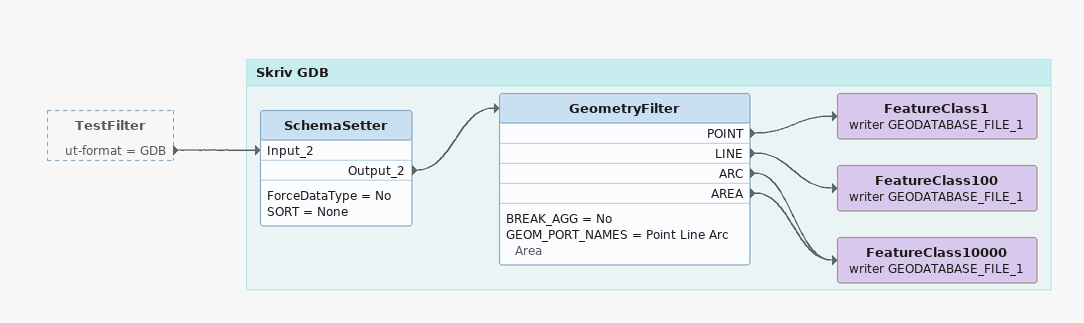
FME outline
TestFilter [outside]
    ut-format = GDB -> SchemaSetter [Input_2]

Bookmark: Skriv GDB
SchemaSetter
    ForceDataType = No
    SORT = None
    Output_2 -> GeometryFilter
GeometryFilter
    BREAK_AGG = No
    GEOM_PORT_NAMES = Point Line Arc Area
    POINT -> FeatureClass1 (writer GEODATABASE_FILE_1)
    LINE -> FeatureClass100 (writer GEODATABASE_FILE_1)
    ARC -> FeatureClass10000 (writer GEODATABASE_FILE_1)
    AREA -> FeatureClass10000 (writer GEODATABASE_FILE_1)
FeatureClass1 (writer GEODATABASE_FILE_1)
FeatureClass100 (writer GEODATABASE_FILE_1)
FeatureClass10000 (writer GEODATABASE_FILE_1)
